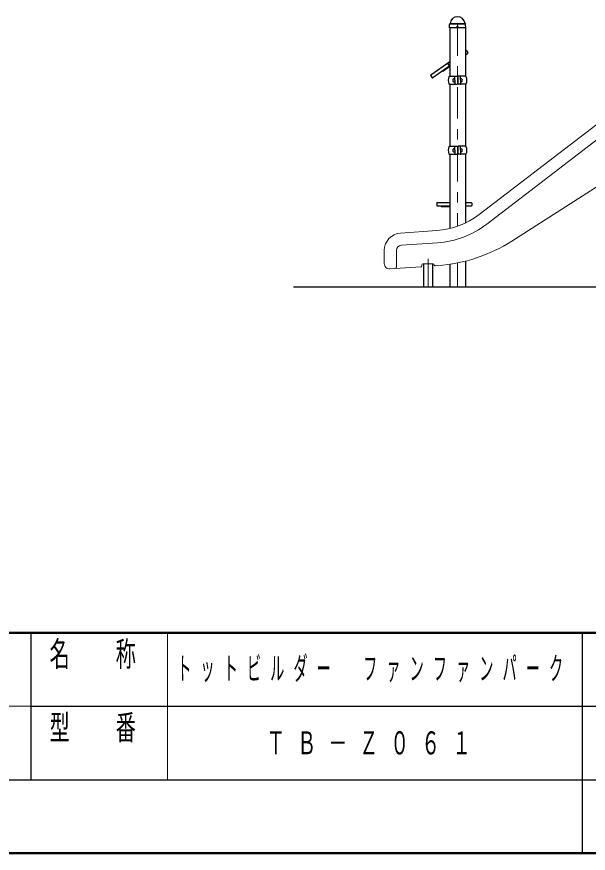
# Model space of a CAD drawing. Units: millimetres on the paper, scale 1:60. Extents: x -385 to 0, y -594 to 267.
# Drawn here: x -188.9 to -134.4, y -297 to -217.3 of the extents above; entities that cross this region are included whole.
import ezdxf

# ---------------------------------------------------------------- set-up
doc = ezdxf.new("R2010")
doc.units = ezdxf.units.MM
doc.linetypes.add('USER2', pattern=[6, 3, -1, 1, -1])
for name, color, linetype, lineweight in [('1_60', 7, 'Continuous', 25), ('NAKAMURA図枠', 7, 'Continuous', 13), ('図面情報', 7, 'Continuous', 13)]:
    doc.layers.add(name, color=color, linetype=linetype, lineweight=lineweight)
doc.styles.add('ＭＳ ゴシック', font='')
doc.styles.get('ＭＳ ゴシック').set_extended_font_data('MS Gothic')

msp = doc.modelspace()

# ---------------------------------------------------------------- linework, layer by layer
at = {"layer": '1_60'}
for p, q in [((-147.632, -218.362), (-147.625, -218.032)), ((-147.632, -218.362), (-147.624, -218.37)), ((-146.091, -218.37), (-147.624, -218.37)), ((-147.604, -217.983), (-147.586, -217.965)), ((-147.6, -218.37), (-147.6, -222.979)), ((-146.111, -217.983), (-146.129, -217.965)), ((-146.115, -218.37), (-146.115, -222.979)), ((-146.091, -218.37), (-146.083, -218.362)), ((-146.083, -218.362), (-146.09, -218.032)), ((-146.072, -220.534), (-146.115, -220.564)), ((-146.002, -220.546), (-145.878, -220.724)), ((-145.89, -220.793), (-146.115, -220.951)), ((-147.6, -221.604), (-149.403, -222.866)), ((-147.6, -221.991), (-149.221, -223.126)), ((-149.415, -222.936), (-149.291, -223.114)), ((-147.6, -223.729), (-147.6, -229.646)), ((-146.115, -223.729), (-146.115, -229.646)), ((-147.6, -230.396), (-147.6, -237.475)), ((-146.115, -230.396), (-146.115, -236.945)), ((-146.115, -240.584), (-146.115, -243.021)), ((-147.6, -240.879), (-147.6, -243.021)), ((-162.482, -243.021), (-38.867, -243.021))]:
    msp.add_line(p, q, dxfattribs=at)
at = {"layer": '1_60', "lineweight": 13}
for p, q in [((-146.113, -218.012), (-147.602, -218.012)), ((-146.143, -217.954), (-147.569, -217.954))]:
    msp.add_line(p, q, dxfattribs=at)
at = {"layer": '1_60', "linetype": 'USER2', "lineweight": 13}
for p, q in [((-146.857, -218.012), (-146.857, -237.254)), ((-146.857, -240.751), (-146.857, -242.966))]:
    msp.add_line(p, q, dxfattribs=at)
at = {"layer": '1_60', "color": 1}
for p, q in [((-147.6, -221.991), (-148.307, -222.485)), ((-147.6, -222.056), (-148.276, -222.529)), ((-147.793, -221.8), (-147.668, -221.977)), ((-148.307, -222.485), (-148.276, -222.529)), ((-148.424, -235.329), (-148.424, -235.382)), ((-148.424, -235.382), (-147.6, -235.382))]:
    msp.add_line(p, q, dxfattribs=at)
at = {"layer": '1_60', "color": 2}
for p, q in [((-147.626, -222.979), (-146.916, -222.979)), ((-147.128, -223.354), (-147.128, -222.996)), ((-146.882, -223.012), (-146.882, -223.696)), ((-146.832, -223.012), (-146.832, -223.696)), ((-146.089, -222.979), (-146.799, -222.979)), ((-146.586, -223.354), (-146.586, -222.996)), ((-147.624, -223.729), (-146.916, -223.729)), ((-147.128, -223.199), (-147.162, -223.198)), ((-147.128, -223.509), (-147.162, -223.51)), ((-147.128, -223.354), (-147.128, -223.712)), ((-146.089, -223.729), (-146.799, -223.729)), ((-146.586, -223.199), (-146.553, -223.198)), ((-146.586, -223.354), (-146.586, -223.712)), ((-146.586, -223.509), (-146.553, -223.51)), ((-147.626, -229.646), (-146.916, -229.646)), ((-147.128, -229.866), (-147.162, -229.865)), ((-147.128, -230.175), (-147.162, -230.176)), ((-147.128, -230.021), (-147.128, -229.662)), ((-147.128, -230.021), (-147.128, -230.379)), ((-146.882, -229.679), (-146.882, -230.362)), ((-146.832, -229.679), (-146.832, -230.362)), ((-146.089, -229.646), (-146.799, -229.646)), ((-146.586, -230.021), (-146.586, -229.662)), ((-146.586, -229.866), (-146.553, -229.865)), ((-146.586, -230.021), (-146.586, -230.379)), ((-146.586, -230.175), (-146.553, -230.176)), ((-147.624, -230.396), (-146.916, -230.396)), ((-146.089, -230.396), (-146.799, -230.396))]:
    msp.add_line(p, q, dxfattribs=at)
at = {"layer": '1_60', "color": 70, "lineweight": 13}
for p, q in [((-144.798, -236.135), (-126.885, -222.387)), ((-144.088, -237.06), (-126.175, -223.313)), ((-125.431, -228.283), (-141.694, -238.676)), ((-148.841, -237.667), (-152.291, -237.908)), ((-148.76, -238.831), (-152.21, -239.072)), ((-153.841, -239.571), (-153.841, -240.822)), ((-152.675, -239.571), (-152.675, -241.121)), ((-150.335, -241.113), (-153.306, -241.321)), ((-150.258, -240.937), (-150.258, -241.03)), ((-149.175, -240.854), (-150.175, -240.854)), ((-148.725, -241), (-149.002, -241.02))]:
    msp.add_line(p, q, dxfattribs=at)
at = {"layer": '1_60', "color": 94}
for p, q in [((-148.841, -235.062), (-148.841, -235.279)), ((-148.791, -235.012), (-147.6, -235.012)), ((-146.115, -235.012), (-145.557, -235.012)), ((-145.507, -235.062), (-145.507, -235.279)), ((-148.791, -235.329), (-147.6, -235.329)), ((-146.115, -235.329), (-145.557, -235.329))]:
    msp.add_line(p, q, dxfattribs=at)
at = {"layer": '1_60', "color": 70, "linetype": 'USER2', "lineweight": 13}
for p, q in [((-149.675, -240.371), (-149.675, -241.751)), ((-149.675, -241.751), (-149.675, -243.021))]:
    msp.add_line(p, q, dxfattribs=at)
at = {"layer": '1_60', "color": 70}
for p, q in [((-150.091, -240.854), (-150.091, -243.021)), ((-149.258, -240.854), (-149.258, -243.021))]:
    msp.add_line(p, q, dxfattribs=at)
at = {"layer": '1_60'}
msp.add_circle((-146.857, -218.237), 0.05, dxfattribs=at)
for centre, radius, start, end in [((-146.857, -218.021), 0.72, 90, 173.3676), ((-146.857, -218.021), 0.72, 6.6324, 90), ((-147.555, -218.033), 0.07, 135, 178.99605), ((-147.619, -217.932), 0.0467, 315, 353.3676), ((-146.096, -217.932), 0.0467, 186.6324, 225), ((-146.16, -218.033), 0.07, 1.00395, 45), ((-146.043, -220.575), 0.05, 35, 125), ((-145.919, -220.752), 0.05, 305, 35), ((-149.374, -222.907), 0.05, 125, 215), ((-149.25, -223.085), 0.05, 215, 305)]:
    msp.add_arc(centre, radius, start, end, dxfattribs=at)
at = {"layer": '1_60', "color": 1}
for centre, start, end in [((-147.833, -221.829), 35, 125), ((-147.709, -222.006), 305, 35)]:
    msp.add_arc(centre, 0.05, start, end, dxfattribs=at)
at = {"layer": '1_60', "color": 2}
for centre, radius, start, end in [((-146.814, -223.354), 0.935, 159.19706, 200.80294), ((-147.626, -223.046), 0.0667, 90, 159.19706), ((-147.112, -222.996), 0.0167, 90, 180), ((-146.916, -223.012), 0.0333, 0, 90), ((-146.799, -223.012), 0.0333, 90, 180), ((-146.603, -222.996), 0.0167, 0, 90), ((-146.089, -223.046), 0.0667, 20.80294, 90), ((-146.901, -223.354), 0.935, 339.19706, 20.80294), ((-147.626, -223.662), 0.0667, 200.80294, 270), ((-147.167, -223.354), 0.156, 88, 272), ((-147.112, -223.712), 0.0167, 180, 270), ((-146.916, -223.696), 0.0333, 270, 0), ((-146.799, -223.696), 0.0333, 180, 270), ((-146.603, -223.712), 0.0167, 270, 0), ((-146.548, -223.354), 0.156, 268, 92), ((-146.089, -223.662), 0.0667, 270, 339.19706), ((-146.814, -230.021), 0.935, 159.19706, 200.80294), ((-147.626, -229.712), 0.0667, 90, 159.19706), ((-147.167, -230.021), 0.156, 88, 272), ((-147.112, -229.662), 0.0167, 90, 180), ((-146.916, -229.679), 0.0333, 0, 90), ((-146.799, -229.679), 0.0333, 90, 180), ((-146.603, -229.662), 0.0167, 0, 90), ((-146.548, -230.021), 0.156, 268, 92), ((-146.089, -229.712), 0.0667, 20.80294, 90), ((-146.901, -230.021), 0.935, 339.19706, 20.80294), ((-147.626, -230.329), 0.0667, 200.80294, 270), ((-147.112, -230.379), 0.0167, 180, 270), ((-146.916, -230.362), 0.0333, 270, 0), ((-146.799, -230.362), 0.0333, 180, 270), ((-146.603, -230.379), 0.0167, 270, 0), ((-146.089, -230.329), 0.0667, 270, 339.19706)]:
    msp.add_arc(centre, radius, start, end, dxfattribs=at)
at = {"layer": '1_60', "color": 94}
for centre, start, end in [((-148.791, -235.062), 90, 180), ((-145.557, -235.062), 0, 90), ((-148.791, -235.279), 180, 270), ((-145.557, -235.279), 270, 0)]:
    msp.add_arc(centre, 0.05, start, end, dxfattribs=at)
at = {"layer": '1_60', "color": 70, "lineweight": 13}
for centre, radius, start, end in [((-149.364, -230.185), 7.5, 274, 307.50507), ((-149.364, -230.185), 8.667, 274, 307.50507), ((-152.175, -239.571), 1.667, 94, 180), ((-152.175, -239.571), 0.5, 94, 180), ((-149.771, -226.036), 15, 274, 302.58226), ((-153.341, -240.822), 0.5, 180, 274), ((-152.841, -241.121), 0.167, 274, 0), ((-150.341, -241.03), 0.0833, 274, 0), ((-150.175, -240.937), 0.0833, 90, 180), ((-149.175, -240.937), 0.0833, 0, 90), ((-149.008, -240.936), 0.0833, 180, 274)]:
    msp.add_arc(centre, radius, start, end, dxfattribs=at)
at = {"layer": 'NAKAMURA図枠', "lineweight": 50}
for p, q in [((-385, -276), (0, -276)), ((-385, -297), (0, -297))]:
    msp.add_line(p, q, dxfattribs=at)
at = {"layer": 'NAKAMURA図枠', "color": 211, "lineweight": 25}
for p, q in [((-187.5, -276), (-187.5, -290)), ((-135, -276), (-135, -297)), ((-187.5, -283), (-70, -283)), ((-242.5, -290), (0, -290))]:
    msp.add_line(p, q, dxfattribs=at)
at = {"layer": 'NAKAMURA図枠'}
for p, q in [((-174.5, -276), (-174.5, -290)), ((-242.5, -283), (-187.5, -283))]:
    msp.add_line(p, q, dxfattribs=at)

# ---------------------------------------------------------------- texts
at = {"layer": 'NAKAMURA図枠', "color": 4, "char_height": 2.346, "attachment_point": 2, "style": 'ＭＳ ゴシック'}
for s, insert in [('\\T1.64;\\W0.6;名\u3000称', (-181, -276.833)), ('\\T1.64;\\W0.6;型\u3000番', (-181, -283.833))]:
    msp.add_mtext(s, dxfattribs=dict(at, insert=insert))
at = {"layer": '図面情報', "char_height": 2.199, "attachment_point": 5, "style": 'ＭＳ ゴシック'}
for s, insert in [('\\T1.64;\\W0.45;トットビルダー\u3000ファンファンパーク', (-154.75, -279.5)), ('\\T1.64;\\W0.6;ＴＢ－Ｚ０６１', (-154.75, -286.5))]:
    msp.add_mtext(s, dxfattribs=dict(at, insert=insert))

doc.saveas('drawing.dxf')
